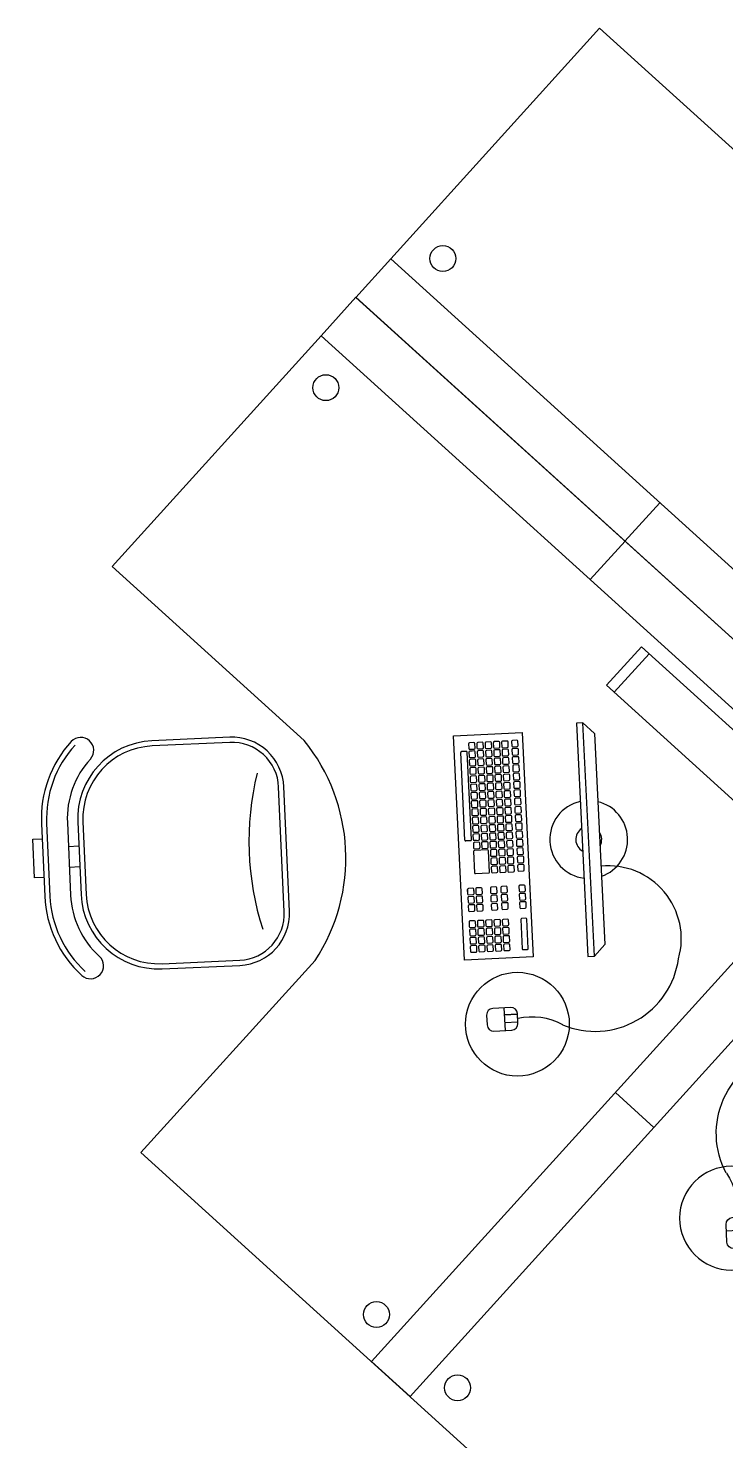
# Model space of a CAD drawing. Header units: millimetres. Extents: x 0 to 86.4, y -30.6 to 19.1.
# Drawn here: x 67.522 to 68.866, y -18.931 to -16.208 of the extents above; entities that cross this region are included whole.
import ezdxf

# ---------------------------------------------------------------- set-up
doc = ezdxf.new("R2010")
doc.units = ezdxf.units.MM
for name, color, linetype in [('AR-EQP', 1, 'Continuous'), ('AR-MOB', 2, 'Continuous'), ('ar-mobiliário 2012', 2, 'Continuous')]:
    doc.layers.add(name, color=color, linetype=linetype)

# ---------------------------------------------------------------- blocks, each defined once
blk = doc.blocks.new('frde3421')
at = {"color": 2}
for p, q in [((92.9396, 141.9622), (92.9396, 141.9433)), ((92.9396, 141.9599), (92.965, 141.9599)), ((92.9866, 141.9747), (92.9521, 141.9747)), ((92.965, 141.9308), (92.965, 141.9747)), ((92.9991, 141.9433), (92.9991, 141.9622)), ((92.9396, 141.9445), (92.965, 141.9445)), ((92.965, 141.9445), (92.9396, 141.9445)), ((92.9521, 141.9308), (92.9866, 141.9308)), ((92.7859, 141.8398), (92.7647, 141.8186)), ((92.7647, 141.411), (92.7647, 141.8186)), ((92.9039, 141.4023), (92.9039, 141.8352)), ((92.9039, 141.8352), (93.0365, 141.8352)), ((93.0365, 141.8352), (93.0365, 141.4023)), ((92.7859, 141.3898), (92.7647, 141.411)), ((93.0365, 141.4023), (92.9039, 141.4023))]:
    blk.add_line(p, q, dxfattribs=at)
at = {"color": 1}
for p, q in [((92.7984, 141.8398), (92.7859, 141.8398)), ((92.7859, 141.8398), (92.7859, 141.3898)), ((92.7984, 141.3898), (92.7984, 141.8398)), ((92.7859, 141.3898), (92.7984, 141.3898))]:
    blk.add_line(p, q, dxfattribs=at)
at = {"color": 252}
for p, q in [((92.9127, 141.8189), (92.9127, 141.7622)), ((92.9226, 141.8205), (92.9143, 141.8205)), ((92.9242, 141.7622), (92.9242, 141.8189)), ((92.9477, 141.8189), (92.9477, 141.8103)), ((92.9582, 141.8208), (92.9496, 141.8208)), ((92.9601, 141.8103), (92.9601, 141.8189)), ((92.9637, 141.8189), (92.9637, 141.8103)), ((92.9742, 141.8208), (92.9656, 141.8208)), ((92.9761, 141.8103), (92.9761, 141.8189)), ((92.9797, 141.8189), (92.9797, 141.8103)), ((92.9902, 141.8208), (92.9816, 141.8208)), ((92.9921, 141.8103), (92.9921, 141.8189)), ((92.9957, 141.8189), (92.9957, 141.8103)), ((93.0062, 141.8208), (92.9976, 141.8208)), ((93.0081, 141.8103), (93.0081, 141.8189)), ((93.0117, 141.8189), (93.0117, 141.8103)), ((93.0222, 141.8208), (93.0136, 141.8208)), ((93.0241, 141.8103), (93.0241, 141.8189)), ((92.9477, 141.8029), (92.9477, 141.7943)), ((92.9477, 141.7869), (92.9477, 141.7783)), ((92.9496, 141.8084), (92.9582, 141.8084)), ((92.9582, 141.8048), (92.9496, 141.8048)), ((92.9496, 141.7924), (92.9582, 141.7924)), ((92.9582, 141.7888), (92.9496, 141.7888)), ((92.9601, 141.7943), (92.9601, 141.8029)), ((92.9601, 141.7783), (92.9601, 141.7869)), ((92.9637, 141.8029), (92.9637, 141.7943)), ((92.9637, 141.7869), (92.9637, 141.7783)), ((92.9656, 141.8084), (92.9742, 141.8084)), ((92.9742, 141.8048), (92.9656, 141.8048)), ((92.9656, 141.7924), (92.9742, 141.7924)), ((92.9742, 141.7888), (92.9656, 141.7888)), ((92.9761, 141.7943), (92.9761, 141.8029)), ((92.9761, 141.7783), (92.9761, 141.7869)), ((92.9797, 141.8029), (92.9797, 141.7943)), ((92.9797, 141.7869), (92.9797, 141.7783)), ((92.9816, 141.8084), (92.9902, 141.8084)), ((92.9902, 141.8048), (92.9816, 141.8048)), ((92.9816, 141.7924), (92.9902, 141.7924)), ((92.9902, 141.7888), (92.9816, 141.7888)), ((92.9921, 141.7943), (92.9921, 141.8029)), ((92.9921, 141.7783), (92.9921, 141.7869)), ((92.9957, 141.8029), (92.9957, 141.7943)), ((92.9957, 141.7869), (92.9957, 141.7783)), ((92.9976, 141.8084), (93.0062, 141.8084)), ((93.0062, 141.8048), (92.9976, 141.8048)), ((92.9976, 141.7924), (93.0062, 141.7924)), ((93.0062, 141.7888), (92.9976, 141.7888)), ((93.0081, 141.7943), (93.0081, 141.8029)), ((93.0081, 141.7783), (93.0081, 141.7869)), ((93.0117, 141.8029), (93.0117, 141.7943)), ((93.0117, 141.7869), (93.0117, 141.7783)), ((93.0136, 141.8084), (93.0222, 141.8084)), ((93.0222, 141.8048), (93.0136, 141.8048)), ((93.0136, 141.7924), (93.0222, 141.7924)), ((93.0222, 141.7888), (93.0136, 141.7888)), ((93.0241, 141.7943), (93.0241, 141.8029)), ((93.0241, 141.7783), (93.0241, 141.7869)), ((92.9143, 141.7606), (92.9226, 141.7606)), ((92.9477, 141.7709), (92.9477, 141.7623)), ((92.9496, 141.7764), (92.9582, 141.7764)), ((92.9582, 141.7728), (92.9496, 141.7728)), ((92.9496, 141.7604), (92.9582, 141.7604)), ((92.9601, 141.7623), (92.9601, 141.7709)), ((92.9637, 141.7709), (92.9637, 141.7623)), ((92.9656, 141.7764), (92.9742, 141.7764)), ((92.9742, 141.7728), (92.9656, 141.7728)), ((92.9656, 141.7604), (92.9742, 141.7604)), ((92.9761, 141.7623), (92.9761, 141.7709)), ((92.9797, 141.7709), (92.9797, 141.7623)), ((92.9816, 141.7764), (92.9902, 141.7764)), ((92.9902, 141.7728), (92.9816, 141.7728)), ((92.9816, 141.7604), (92.9902, 141.7604)), ((92.9921, 141.7623), (92.9921, 141.7709)), ((92.9957, 141.7709), (92.9957, 141.7623)), ((92.9976, 141.7764), (93.0062, 141.7764)), ((93.0062, 141.7728), (92.9976, 141.7728)), ((92.9976, 141.7604), (93.0062, 141.7604)), ((93.0081, 141.7623), (93.0081, 141.7709)), ((93.0117, 141.7709), (93.0117, 141.7623)), ((93.0136, 141.7764), (93.0222, 141.7764)), ((93.0222, 141.7728), (93.0136, 141.7728)), ((93.0136, 141.7604), (93.0222, 141.7604)), ((93.0241, 141.7623), (93.0241, 141.7709)), ((92.9126, 141.739), (92.9126, 141.7304)), ((92.9231, 141.7409), (92.9145, 141.7409)), ((92.925, 141.7304), (92.925, 141.739)), ((92.9474, 141.7394), (92.9474, 141.7307)), ((92.9579, 141.7412), (92.9493, 141.7412)), ((92.9598, 141.7307), (92.9598, 141.7394)), ((92.9675, 141.7398), (92.9675, 141.7311)), ((92.978, 141.7417), (92.9694, 141.7417)), ((92.9799, 141.7311), (92.9799, 141.7398)), ((92.9957, 141.7401), (92.9957, 141.7314)), ((93.0063, 141.742), (92.9976, 141.742)), ((93.0082, 141.7314), (93.0082, 141.7401)), ((93.0117, 141.7401), (93.0117, 141.7314)), ((93.0223, 141.742), (93.0136, 141.742)), ((93.0242, 141.7314), (93.0242, 141.7401)), ((92.9126, 141.723), (92.9126, 141.7144)), ((92.9126, 141.707), (92.9126, 141.6984)), ((92.9145, 141.7285), (92.9231, 141.7285)), ((92.9231, 141.7249), (92.9145, 141.7249)), ((92.9145, 141.7125), (92.9231, 141.7125)), ((92.9231, 141.7089), (92.9145, 141.7089)), ((92.925, 141.7144), (92.925, 141.723)), ((92.925, 141.6984), (92.925, 141.707)), ((92.9474, 141.7234), (92.9474, 141.7147)), ((92.9474, 141.7074), (92.9474, 141.6987)), ((92.9493, 141.7288), (92.9579, 141.7288)), ((92.9579, 141.7252), (92.9493, 141.7252)), ((92.9493, 141.7128), (92.9579, 141.7128)), ((92.9579, 141.7092), (92.9493, 141.7092)), ((92.9598, 141.7147), (92.9598, 141.7234)), ((92.9598, 141.6987), (92.9598, 141.7074)), ((92.9675, 141.7238), (92.9675, 141.7151)), ((92.9675, 141.7078), (92.9675, 141.6991)), ((92.9694, 141.7292), (92.978, 141.7292)), ((92.978, 141.7257), (92.9694, 141.7257)), ((92.9694, 141.7132), (92.978, 141.7132)), ((92.978, 141.7097), (92.9694, 141.7097)), ((92.9799, 141.7151), (92.9799, 141.7238)), ((92.9799, 141.6991), (92.9799, 141.7078)), ((92.9957, 141.7241), (92.9957, 141.7154)), ((92.9957, 141.7081), (92.9957, 141.6994)), ((92.9976, 141.7295), (93.0063, 141.7295)), ((93.0063, 141.726), (92.9976, 141.726)), ((92.9976, 141.7135), (93.0063, 141.7135)), ((93.0063, 141.71), (92.9976, 141.71)), ((93.0082, 141.7154), (93.0082, 141.7241)), ((93.0082, 141.6994), (93.0082, 141.7081)), ((93.0117, 141.7241), (93.0117, 141.7154)), ((93.0117, 141.7081), (93.0117, 141.6994)), ((93.0136, 141.7295), (93.0223, 141.7295)), ((93.0223, 141.726), (93.0136, 141.726)), ((93.0136, 141.7135), (93.0223, 141.7135)), ((93.0223, 141.71), (93.0136, 141.71)), ((93.0242, 141.7154), (93.0242, 141.7241)), ((93.0242, 141.6994), (93.0242, 141.7081)), ((92.9145, 141.6965), (92.9231, 141.6965)), ((92.9493, 141.6968), (92.9579, 141.6968)), ((92.9694, 141.6972), (92.978, 141.6972)), ((92.9976, 141.6975), (93.0063, 141.6975)), ((93.0117, 141.7037), (93.0117, 141.6994)), ((93.0136, 141.6975), (93.0223, 141.6975)), ((93.0242, 141.7037), (93.0242, 141.6994)), ((92.9128, 141.6673), (92.9128, 141.6586)), ((92.9128, 141.6513), (92.9128, 141.6426)), ((92.9234, 141.6692), (92.9147, 141.6692)), ((92.9147, 141.6567), (92.9234, 141.6567)), ((92.9234, 141.6532), (92.9147, 141.6532)), ((92.9253, 141.6586), (92.9253, 141.6673)), ((92.9253, 141.6426), (92.9253, 141.6513)), ((92.932, 141.668), (92.932, 141.6594)), ((92.932, 141.652), (92.932, 141.6434)), ((92.9425, 141.6699), (92.9339, 141.6699)), ((92.9339, 141.6575), (92.9425, 141.6575)), ((92.9425, 141.6539), (92.9339, 141.6539)), ((92.9444, 141.6594), (92.9444, 141.668)), ((92.9444, 141.6434), (92.9444, 141.652)), ((92.948, 141.668), (92.948, 141.6594)), ((92.948, 141.652), (92.948, 141.6434)), ((92.9585, 141.6699), (92.9499, 141.6699)), ((92.9499, 141.6575), (92.9585, 141.6575)), ((92.9585, 141.6539), (92.9499, 141.6539)), ((92.9604, 141.6594), (92.9604, 141.668)), ((92.9604, 141.6434), (92.9604, 141.652)), ((92.964, 141.668), (92.964, 141.6594)), ((92.964, 141.652), (92.964, 141.6434)), ((92.9745, 141.6699), (92.9659, 141.6699)), ((92.9659, 141.6575), (92.9745, 141.6575)), ((92.9745, 141.6539), (92.9659, 141.6539)), ((92.9764, 141.6594), (92.9764, 141.668)), ((92.9764, 141.6434), (92.9764, 141.652)), ((92.9801, 141.6681), (92.9801, 141.6269)), ((93.0072, 141.6697), (92.9817, 141.6697)), ((93.0088, 141.6269), (93.0088, 141.6681)), ((92.9128, 141.6353), (92.9128, 141.6266)), ((92.9147, 141.6407), (92.9234, 141.6407)), ((92.9234, 141.6372), (92.9147, 141.6372)), ((92.9147, 141.6247), (92.9234, 141.6247)), ((92.9253, 141.6266), (92.9253, 141.6353)), ((92.932, 141.636), (92.932, 141.6274)), ((92.9339, 141.6415), (92.9425, 141.6415)), ((92.9425, 141.6379), (92.9339, 141.6379)), ((92.9339, 141.6255), (92.9425, 141.6255)), ((92.9444, 141.6274), (92.9444, 141.636)), ((92.948, 141.636), (92.948, 141.6274)), ((92.9499, 141.6415), (92.9585, 141.6415)), ((92.9585, 141.6379), (92.9499, 141.6379)), ((92.9499, 141.6255), (92.9585, 141.6255)), ((92.9604, 141.6274), (92.9604, 141.636)), ((92.964, 141.636), (92.964, 141.6274)), ((92.9659, 141.6415), (92.9745, 141.6415)), ((92.9745, 141.6379), (92.9659, 141.6379)), ((92.9659, 141.6255), (92.9745, 141.6255)), ((92.9764, 141.6274), (92.9764, 141.636)), ((92.9817, 141.6253), (93.0072, 141.6253)), ((92.9128, 141.6193), (92.9128, 141.6106)), ((92.9128, 141.6033), (92.9128, 141.5946)), ((92.9234, 141.6212), (92.9147, 141.6212)), ((92.9147, 141.6087), (92.9234, 141.6087)), ((92.9234, 141.6052), (92.9147, 141.6052)), ((92.9253, 141.6106), (92.9253, 141.6193)), ((92.9253, 141.5946), (92.9253, 141.6033)), ((92.932, 141.62), (92.932, 141.6114)), ((92.932, 141.604), (92.932, 141.5954)), ((92.9425, 141.6219), (92.9339, 141.6219)), ((92.9339, 141.6095), (92.9425, 141.6095)), ((92.9425, 141.6059), (92.9339, 141.6059)), ((92.9444, 141.6114), (92.9444, 141.62)), ((92.9444, 141.5954), (92.9444, 141.604)), ((92.948, 141.62), (92.948, 141.6114)), ((92.948, 141.604), (92.948, 141.5954)), ((92.9585, 141.6219), (92.9499, 141.6219)), ((92.9499, 141.6095), (92.9585, 141.6095)), ((92.9585, 141.6059), (92.9499, 141.6059)), ((92.9604, 141.6114), (92.9604, 141.62)), ((92.9604, 141.5954), (92.9604, 141.604)), ((92.964, 141.62), (92.964, 141.6114)), ((92.964, 141.604), (92.964, 141.5954)), ((92.9745, 141.6219), (92.9659, 141.6219)), ((92.9659, 141.6095), (92.9745, 141.6095)), ((92.9745, 141.6059), (92.9659, 141.6059)), ((92.9764, 141.6114), (92.9764, 141.62)), ((92.9764, 141.5954), (92.9764, 141.604)), ((92.98, 141.62), (92.98, 141.6114)), ((92.98, 141.604), (92.98, 141.5954)), ((92.9905, 141.6219), (92.9819, 141.6219)), ((92.9819, 141.6095), (92.9905, 141.6095)), ((92.9905, 141.6059), (92.9819, 141.6059)), ((92.9924, 141.6114), (92.9924, 141.62)), ((92.9924, 141.5954), (92.9924, 141.604)), ((92.996, 141.62), (92.996, 141.6114)), ((92.996, 141.604), (92.996, 141.5954)), ((93.0065, 141.6219), (92.9979, 141.6219)), ((92.9979, 141.6095), (93.0065, 141.6095)), ((93.0065, 141.6059), (92.9979, 141.6059)), ((93.0022, 141.6059), (93.0065, 141.6059)), ((93.0084, 141.6114), (93.0084, 141.62)), ((93.0084, 141.5954), (93.0084, 141.604)), ((93.0117, 141.6043), (93.0117, 141.4351)), ((93.0133, 141.6059), (93.0226, 141.6059)), ((93.0242, 141.6043), (93.0242, 141.4351)), ((92.9128, 141.5873), (92.9128, 141.5786)), ((92.9128, 141.5713), (92.9128, 141.5626)), ((92.9147, 141.5927), (92.9234, 141.5927)), ((92.9234, 141.5892), (92.9147, 141.5892)), ((92.9147, 141.5767), (92.9234, 141.5767)), ((92.9234, 141.5732), (92.9147, 141.5732)), ((92.9253, 141.5786), (92.9253, 141.5873)), ((92.9253, 141.5626), (92.9253, 141.5713)), ((92.932, 141.588), (92.932, 141.5794)), ((92.932, 141.572), (92.932, 141.5634)), ((92.9339, 141.5935), (92.9425, 141.5935)), ((92.9425, 141.5899), (92.9339, 141.5899)), ((92.9339, 141.5775), (92.9425, 141.5775)), ((92.9425, 141.5739), (92.9339, 141.5739)), ((92.9444, 141.5794), (92.9444, 141.588)), ((92.9444, 141.5634), (92.9444, 141.572)), ((92.948, 141.588), (92.948, 141.5794)), ((92.948, 141.572), (92.948, 141.5634)), ((92.9499, 141.5935), (92.9585, 141.5935)), ((92.9585, 141.5899), (92.9499, 141.5899)), ((92.9499, 141.5775), (92.9585, 141.5775)), ((92.9585, 141.5739), (92.9499, 141.5739)), ((92.9604, 141.5794), (92.9604, 141.588)), ((92.9604, 141.5634), (92.9604, 141.572)), ((92.964, 141.588), (92.964, 141.5794)), ((92.964, 141.572), (92.964, 141.5634)), ((92.9659, 141.5935), (92.9745, 141.5935)), ((92.9745, 141.5899), (92.9659, 141.5899)), ((92.9659, 141.5775), (92.9745, 141.5775)), ((92.9745, 141.5739), (92.9659, 141.5739)), ((92.9764, 141.5794), (92.9764, 141.588)), ((92.9764, 141.5634), (92.9764, 141.572)), ((92.98, 141.588), (92.98, 141.5794)), ((92.98, 141.572), (92.98, 141.5634)), ((92.9819, 141.5935), (92.9905, 141.5935)), ((92.9905, 141.5899), (92.9819, 141.5899)), ((92.9819, 141.5775), (92.9905, 141.5775)), ((92.9905, 141.5739), (92.9819, 141.5739)), ((92.9924, 141.5794), (92.9924, 141.588)), ((92.9924, 141.5634), (92.9924, 141.572)), ((92.996, 141.588), (92.996, 141.5794)), ((92.996, 141.572), (92.996, 141.5634)), ((92.9979, 141.5935), (93.0065, 141.5935)), ((93.0065, 141.5899), (92.9979, 141.5899)), ((92.9979, 141.5775), (93.0065, 141.5775)), ((93.0065, 141.5739), (92.9979, 141.5739)), ((93.0084, 141.5794), (93.0084, 141.588)), ((93.0084, 141.5634), (93.0084, 141.572)), ((92.9128, 141.5553), (92.9128, 141.5466)), ((92.9147, 141.5607), (92.9234, 141.5607)), ((92.9234, 141.5572), (92.9147, 141.5572)), ((92.9147, 141.5447), (92.9234, 141.5447)), ((92.9253, 141.5466), (92.9253, 141.5553)), ((92.932, 141.556), (92.932, 141.5474)), ((92.9339, 141.5615), (92.9425, 141.5615)), ((92.9425, 141.5579), (92.9339, 141.5579)), ((92.9339, 141.5455), (92.9425, 141.5455)), ((92.9425, 141.5419), (92.9339, 141.5419)), ((92.9444, 141.5474), (92.9444, 141.556)), ((92.948, 141.556), (92.948, 141.5474)), ((92.9499, 141.5615), (92.9585, 141.5615)), ((92.9585, 141.5579), (92.9499, 141.5579)), ((92.9499, 141.5455), (92.9585, 141.5455)), ((92.9585, 141.5419), (92.9499, 141.5419)), ((92.9604, 141.5474), (92.9604, 141.556)), ((92.964, 141.556), (92.964, 141.5474)), ((92.9659, 141.5615), (92.9745, 141.5615)), ((92.9745, 141.5579), (92.9659, 141.5579)), ((92.9659, 141.5455), (92.9745, 141.5455)), ((92.9745, 141.5419), (92.9659, 141.5419)), ((92.9764, 141.5474), (92.9764, 141.556)), ((92.98, 141.556), (92.98, 141.5474)), ((92.9819, 141.5615), (92.9905, 141.5615)), ((92.9905, 141.5579), (92.9819, 141.5579)), ((92.9819, 141.5455), (92.9905, 141.5455)), ((92.9905, 141.5419), (92.9819, 141.5419)), ((92.9924, 141.5474), (92.9924, 141.556)), ((92.996, 141.556), (92.996, 141.5474)), ((92.9979, 141.5615), (93.0065, 141.5615)), ((93.0065, 141.5579), (92.9979, 141.5579)), ((92.9979, 141.5455), (93.0065, 141.5455)), ((93.0065, 141.5419), (92.9979, 141.5419)), ((93.0084, 141.5474), (93.0084, 141.556)), ((92.9128, 141.5393), (92.9128, 141.5306)), ((92.9128, 141.5233), (92.9128, 141.5146)), ((92.9234, 141.5412), (92.9147, 141.5412)), ((92.9147, 141.5287), (92.9234, 141.5287)), ((92.9234, 141.5252), (92.9147, 141.5252)), ((92.9253, 141.5306), (92.9253, 141.5393)), ((92.9253, 141.5146), (92.9253, 141.5233)), ((92.932, 141.54), (92.932, 141.5314)), ((92.932, 141.524), (92.932, 141.5154)), ((92.9339, 141.5295), (92.9425, 141.5295)), ((92.9425, 141.5259), (92.9339, 141.5259)), ((92.9444, 141.5314), (92.9444, 141.54)), ((92.9444, 141.5154), (92.9444, 141.524)), ((92.948, 141.54), (92.948, 141.5314)), ((92.948, 141.524), (92.948, 141.5154)), ((92.9499, 141.5295), (92.9585, 141.5295)), ((92.9585, 141.5259), (92.9499, 141.5259)), ((92.9604, 141.5314), (92.9604, 141.54)), ((92.9604, 141.5154), (92.9604, 141.524)), ((92.964, 141.54), (92.964, 141.5314)), ((92.964, 141.524), (92.964, 141.5154)), ((92.9659, 141.5295), (92.9745, 141.5295)), ((92.9745, 141.5259), (92.9659, 141.5259)), ((92.9764, 141.5314), (92.9764, 141.54)), ((92.9764, 141.5154), (92.9764, 141.524)), ((92.98, 141.54), (92.98, 141.5314)), ((92.98, 141.524), (92.98, 141.5154)), ((92.9819, 141.5295), (92.9905, 141.5295)), ((92.9905, 141.5259), (92.9819, 141.5259)), ((92.9924, 141.5314), (92.9924, 141.54)), ((92.9924, 141.5154), (92.9924, 141.524)), ((92.996, 141.54), (92.996, 141.5314)), ((92.996, 141.524), (92.996, 141.5154)), ((92.9979, 141.5295), (93.0065, 141.5295)), ((93.0065, 141.5259), (92.9979, 141.5259)), ((93.0084, 141.5314), (93.0084, 141.54)), ((93.0084, 141.5154), (93.0084, 141.524)), ((92.9128, 141.5073), (92.9128, 141.4986)), ((92.9128, 141.4913), (92.9128, 141.4826)), ((92.9147, 141.5127), (92.9234, 141.5127)), ((92.9234, 141.5092), (92.9147, 141.5092)), ((92.9147, 141.4967), (92.9234, 141.4967)), ((92.9234, 141.4932), (92.9147, 141.4932)), ((92.9253, 141.4986), (92.9253, 141.5073)), ((92.9253, 141.4826), (92.9253, 141.4913)), ((92.932, 141.508), (92.932, 141.4994)), ((92.932, 141.492), (92.932, 141.4834)), ((92.9339, 141.5135), (92.9425, 141.5135)), ((92.9425, 141.5099), (92.9339, 141.5099)), ((92.9339, 141.4975), (92.9425, 141.4975)), ((92.9425, 141.4939), (92.9339, 141.4939)), ((92.9444, 141.4994), (92.9444, 141.508)), ((92.9444, 141.4834), (92.9444, 141.492)), ((92.948, 141.508), (92.948, 141.4994)), ((92.948, 141.492), (92.948, 141.4834)), ((92.9499, 141.5135), (92.9585, 141.5135)), ((92.9585, 141.5099), (92.9499, 141.5099)), ((92.9499, 141.4975), (92.9585, 141.4975)), ((92.9585, 141.4939), (92.9499, 141.4939)), ((92.9604, 141.4994), (92.9604, 141.508)), ((92.9604, 141.4834), (92.9604, 141.492)), ((92.964, 141.508), (92.964, 141.4994)), ((92.964, 141.492), (92.964, 141.4834)), ((92.9659, 141.5135), (92.9745, 141.5135)), ((92.9745, 141.5099), (92.9659, 141.5099)), ((92.9659, 141.4975), (92.9745, 141.4975)), ((92.9745, 141.4939), (92.9659, 141.4939)), ((92.9764, 141.4994), (92.9764, 141.508)), ((92.9764, 141.4834), (92.9764, 141.492)), ((92.98, 141.508), (92.98, 141.4994)), ((92.98, 141.492), (92.98, 141.4834)), ((92.9819, 141.5135), (92.9905, 141.5135)), ((92.9905, 141.5099), (92.9819, 141.5099)), ((92.9819, 141.4975), (92.9905, 141.4975)), ((92.9905, 141.4939), (92.9819, 141.4939)), ((92.9924, 141.4994), (92.9924, 141.508)), ((92.9924, 141.4834), (92.9924, 141.492)), ((92.996, 141.508), (92.996, 141.4994)), ((92.996, 141.492), (92.996, 141.4834)), ((92.9979, 141.5135), (93.0065, 141.5135)), ((93.0065, 141.5099), (92.9979, 141.5099)), ((92.9979, 141.4975), (93.0065, 141.4975)), ((93.0065, 141.4939), (92.9979, 141.4939)), ((93.0084, 141.4994), (93.0084, 141.508)), ((93.0084, 141.4834), (93.0084, 141.492)), ((92.9128, 141.4753), (92.9128, 141.4666)), ((92.9147, 141.4807), (92.9234, 141.4807)), ((92.9234, 141.4772), (92.9147, 141.4772)), ((92.9147, 141.4647), (92.9234, 141.4647)), ((92.9234, 141.4612), (92.9147, 141.4612)), ((92.9253, 141.4666), (92.9253, 141.4753)), ((92.932, 141.476), (92.932, 141.4674)), ((92.932, 141.46), (92.932, 141.4514)), ((92.9339, 141.4815), (92.9425, 141.4815)), ((92.9425, 141.4779), (92.9339, 141.4779)), ((92.9339, 141.4655), (92.9425, 141.4655)), ((92.9425, 141.4619), (92.9339, 141.4619)), ((92.9444, 141.4674), (92.9444, 141.476)), ((92.9444, 141.4514), (92.9444, 141.46)), ((92.948, 141.476), (92.948, 141.4674)), ((92.948, 141.46), (92.948, 141.4514)), ((92.9499, 141.4815), (92.9585, 141.4815)), ((92.9585, 141.4779), (92.9499, 141.4779)), ((92.9499, 141.4655), (92.9585, 141.4655)), ((92.9585, 141.4619), (92.9499, 141.4619)), ((92.9604, 141.4674), (92.9604, 141.476)), ((92.9604, 141.4514), (92.9604, 141.46)), ((92.964, 141.476), (92.964, 141.4674)), ((92.964, 141.46), (92.964, 141.4514)), ((92.9659, 141.4815), (92.9745, 141.4815)), ((92.9745, 141.4779), (92.9659, 141.4779)), ((92.9659, 141.4655), (92.9745, 141.4655)), ((92.9745, 141.4619), (92.9659, 141.4619)), ((92.9764, 141.4674), (92.9764, 141.476)), ((92.9764, 141.4514), (92.9764, 141.46)), ((92.98, 141.476), (92.98, 141.4674)), ((92.98, 141.46), (92.98, 141.4514)), ((92.9819, 141.4815), (92.9905, 141.4815)), ((92.9905, 141.4779), (92.9819, 141.4779)), ((92.9819, 141.4655), (92.9905, 141.4655)), ((92.9905, 141.4619), (92.9819, 141.4619)), ((92.9924, 141.4674), (92.9924, 141.476)), ((92.9924, 141.4514), (92.9924, 141.46)), ((92.996, 141.476), (92.996, 141.4674)), ((92.996, 141.46), (92.996, 141.4514)), ((92.9979, 141.4815), (93.0065, 141.4815)), ((93.0065, 141.4779), (92.9979, 141.4779)), ((92.9979, 141.4655), (93.0065, 141.4655)), ((93.0065, 141.4619), (92.9979, 141.4619)), ((93.0084, 141.4674), (93.0084, 141.476)), ((93.0084, 141.4514), (93.0084, 141.46)), ((92.9128, 141.4593), (92.9128, 141.4506)), ((92.9128, 141.4433), (92.9128, 141.4346)), ((92.9147, 141.4487), (92.9234, 141.4487)), ((92.9234, 141.4452), (92.9147, 141.4452)), ((92.9147, 141.4327), (92.9234, 141.4327)), ((92.9253, 141.4506), (92.9253, 141.4593)), ((92.9253, 141.4346), (92.9253, 141.4433)), ((92.932, 141.444), (92.932, 141.4354)), ((92.9339, 141.4495), (92.9425, 141.4495)), ((92.9425, 141.4459), (92.9339, 141.4459)), ((92.9339, 141.4335), (92.9425, 141.4335)), ((92.9444, 141.4354), (92.9444, 141.444)), ((92.948, 141.444), (92.948, 141.4354)), ((92.9499, 141.4495), (92.9585, 141.4495)), ((92.9585, 141.4459), (92.9499, 141.4459)), ((92.9499, 141.4335), (92.9585, 141.4335)), ((92.9604, 141.4354), (92.9604, 141.444)), ((92.964, 141.444), (92.964, 141.4354)), ((92.9659, 141.4495), (92.9745, 141.4495)), ((92.9745, 141.4459), (92.9659, 141.4459)), ((92.9659, 141.4335), (92.9745, 141.4335)), ((92.9764, 141.4354), (92.9764, 141.444)), ((92.98, 141.444), (92.98, 141.4354)), ((92.9819, 141.4495), (92.9905, 141.4495)), ((92.9905, 141.4459), (92.9819, 141.4459)), ((92.9819, 141.4335), (92.9905, 141.4335)), ((92.9924, 141.4354), (92.9924, 141.444)), ((92.996, 141.444), (92.996, 141.4354)), ((92.9979, 141.4495), (93.0065, 141.4495)), ((93.0065, 141.4459), (92.9979, 141.4459)), ((92.9979, 141.4335), (93.0065, 141.4335)), ((93.0022, 141.4335), (93.0065, 141.4335)), ((93.0084, 141.4354), (93.0084, 141.444)), ((93.0133, 141.4335), (93.0226, 141.4335)), ((92.9128, 141.4273), (92.9128, 141.4186)), ((92.9234, 141.4292), (92.9147, 141.4292)), ((92.9147, 141.4167), (92.9234, 141.4167)), ((92.9253, 141.4186), (92.9253, 141.4273)), ((92.932, 141.428), (92.932, 141.4194)), ((92.9425, 141.4299), (92.9339, 141.4299)), ((92.9339, 141.4175), (92.9425, 141.4175)), ((92.9444, 141.4194), (92.9444, 141.428)), ((92.948, 141.428), (92.948, 141.4194)), ((92.9585, 141.4299), (92.9499, 141.4299)), ((92.9499, 141.4175), (92.9585, 141.4175)), ((92.9604, 141.4194), (92.9604, 141.428)), ((92.964, 141.428), (92.964, 141.4194)), ((92.9745, 141.4299), (92.9659, 141.4299)), ((92.9659, 141.4175), (92.9745, 141.4175)), ((92.9764, 141.4194), (92.9764, 141.428)), ((92.98, 141.428), (92.98, 141.4194)), ((92.9905, 141.4299), (92.9819, 141.4299)), ((92.9819, 141.4175), (92.9905, 141.4175)), ((92.9924, 141.4194), (92.9924, 141.428)), ((92.996, 141.428), (92.996, 141.4194)), ((93.0065, 141.4299), (92.9979, 141.4299)), ((92.9979, 141.4175), (93.0065, 141.4175)), ((93.0084, 141.4194), (93.0084, 141.428))]:
    blk.add_line(p, q, dxfattribs=at)
at = {"color": 1}
blk.add_circle((92.9407, 141.9636), 0.1, dxfattribs=at)
at = {"color": 2}
for centre, radius, start, end in [((92.7839, 141.8225), 0.1625, 64.57, 169.2723), ((92.9183, 142.0742), 0.1233, 238.3701, 279.9545), ((92.9521, 141.9622), 0.0125, 90, 180), ((92.9866, 141.9622), 0.0125, 0, 90), ((92.9521, 141.9433), 0.0125, 180, 270), ((92.9866, 141.9433), 0.0125, 270, 0), ((92.7577, 141.8079), 0.1408, 161.4247, 272.8411)]:
    blk.add_arc(centre, radius, start, end, dxfattribs=at)
at = {"color": 252}
for centre, radius, start, end in [((92.9143, 141.8189), 0.0016, 90, 180), ((92.9226, 141.8189), 0.0016, 0, 90), ((92.9496, 141.8189), 0.00189, 90, 180), ((92.9582, 141.8189), 0.00189, 0, 90), ((92.9656, 141.8189), 0.00189, 90, 180), ((92.9742, 141.8189), 0.00189, 0, 90), ((92.9816, 141.8189), 0.00189, 90, 180), ((92.9902, 141.8189), 0.00189, 0, 90), ((92.9976, 141.8189), 0.00189, 90, 180), ((93.0062, 141.8189), 0.00189, 0, 90), ((93.0136, 141.8189), 0.00189, 90, 180), ((93.0222, 141.8189), 0.00189, 360, 90), ((92.9496, 141.8103), 0.00189, 180, 270), ((92.9496, 141.8029), 0.00189, 90, 180), ((92.9496, 141.7943), 0.00189, 180, 270), ((92.9496, 141.7869), 0.00189, 90, 180), ((92.9582, 141.8103), 0.00189, 270, 0), ((92.9582, 141.8029), 0.00189, 0, 90), ((92.9582, 141.7943), 0.00189, 270, 0), ((92.9582, 141.7869), 0.00189, 0, 90), ((92.9656, 141.8103), 0.00189, 180, 270), ((92.9656, 141.8029), 0.00189, 90, 180), ((92.9656, 141.7943), 0.00189, 180, 270), ((92.9656, 141.7869), 0.00189, 90, 180), ((92.9742, 141.8103), 0.00189, 270, 360), ((92.9742, 141.8029), 0.00189, 0, 90), ((92.9742, 141.7943), 0.00189, 270, 0), ((92.9742, 141.7869), 0.00189, 0, 90), ((92.9816, 141.8103), 0.00189, 180, 270), ((92.9816, 141.8029), 0.00189, 90, 180), ((92.9816, 141.7943), 0.00189, 180, 270), ((92.9816, 141.7869), 0.00189, 90, 180), ((92.9902, 141.8103), 0.00189, 270, 360), ((92.9902, 141.8029), 0.00189, 0, 90), ((92.9902, 141.7943), 0.00189, 270, 0), ((92.9902, 141.7869), 0.00189, 0, 90), ((92.9976, 141.8103), 0.00189, 180, 270), ((92.9976, 141.8029), 0.00189, 90, 180), ((92.9976, 141.7943), 0.00189, 180, 270), ((92.9976, 141.7869), 0.00189, 90, 180), ((93.0062, 141.8103), 0.00189, 270, 0), ((93.0062, 141.8029), 0.00189, 0, 90), ((93.0062, 141.7943), 0.00189, 270, 0), ((93.0062, 141.7869), 0.00189, 0, 90), ((93.0136, 141.8103), 0.00189, 180, 270), ((93.0136, 141.8029), 0.00189, 90, 180), ((93.0136, 141.7943), 0.00189, 180, 270), ((93.0136, 141.7869), 0.00189, 90, 180), ((93.0222, 141.8103), 0.00189, 270, 0), ((93.0222, 141.8029), 0.00189, 360, 90), ((93.0222, 141.7943), 0.00189, 270, 0), ((93.0222, 141.7869), 0.00189, 360, 90), ((92.9143, 141.7622), 0.0016, 180, 270), ((92.9226, 141.7622), 0.0016, 270, 0), ((92.9496, 141.7783), 0.00189, 180, 270), ((92.9496, 141.7709), 0.00189, 90, 180), ((92.9496, 141.7623), 0.00189, 180, 270), ((92.9582, 141.7783), 0.00189, 270, 360), ((92.9582, 141.7709), 0.00189, 360, 90), ((92.9582, 141.7623), 0.00189, 270, 0), ((92.9656, 141.7783), 0.00189, 180, 270), ((92.9656, 141.7709), 0.00189, 90, 180), ((92.9656, 141.7623), 0.00189, 180, 270), ((92.9742, 141.7783), 0.00189, 270, 0), ((92.9742, 141.7709), 0.00189, 0, 90), ((92.9742, 141.7623), 0.00189, 270, 0), ((92.9816, 141.7783), 0.00189, 180, 270), ((92.9816, 141.7709), 0.00189, 90, 180), ((92.9816, 141.7623), 0.00189, 180, 270), ((92.9902, 141.7783), 0.00189, 270, 360), ((92.9902, 141.7709), 0.00189, 0, 90), ((92.9902, 141.7623), 0.00189, 270, 360), ((92.9976, 141.7783), 0.00189, 180, 270), ((92.9976, 141.7709), 0.00189, 90, 180), ((92.9976, 141.7623), 0.00189, 180, 270), ((93.0062, 141.7783), 0.00189, 270, 360), ((93.0062, 141.7709), 0.00189, 360, 90), ((93.0062, 141.7623), 0.00189, 270, 360), ((93.0136, 141.7783), 0.00189, 180, 270), ((93.0136, 141.7709), 0.00189, 90, 180), ((93.0136, 141.7623), 0.00189, 180, 270), ((93.0222, 141.7783), 0.00189, 270, 0), ((93.0222, 141.7709), 0.00189, 360, 90), ((93.0222, 141.7623), 0.00189, 270, 360), ((92.9145, 141.739), 0.00189, 90, 180), ((92.9231, 141.739), 0.00189, 0, 90), ((92.9493, 141.7394), 0.00189, 90, 180), ((92.9579, 141.7394), 0.00189, 360, 90), ((92.9694, 141.7398), 0.00189, 90, 180), ((92.978, 141.7398), 0.00189, 0, 90), ((92.9976, 141.7401), 0.00189, 90, 180), ((93.0063, 141.7401), 0.00189, 0, 90), ((93.0136, 141.7401), 0.00189, 90, 180), ((93.0223, 141.7401), 0.00189, 360, 90), ((92.9145, 141.7304), 0.00189, 180, 270), ((92.9145, 141.723), 0.00189, 90, 180), ((92.9145, 141.7144), 0.00189, 180, 270), ((92.9145, 141.707), 0.00189, 90, 180), ((92.9231, 141.7304), 0.00189, 270, 360), ((92.9231, 141.723), 0.00189, 0, 90), ((92.9231, 141.7144), 0.00189, 270, 360), ((92.9231, 141.707), 0.00189, 0, 90), ((92.9493, 141.7307), 0.00189, 180, 270), ((92.9493, 141.7234), 0.00189, 90, 180), ((92.9493, 141.7147), 0.00189, 180, 270), ((92.9493, 141.7074), 0.00189, 90, 180), ((92.9579, 141.7307), 0.00189, 270, 0), ((92.9579, 141.7234), 0.00189, 0, 90), ((92.9579, 141.7147), 0.00189, 270, 0), ((92.9579, 141.7074), 0.00189, 0, 90), ((92.9694, 141.7311), 0.00189, 180, 270), ((92.9694, 141.7238), 0.00189, 90, 180), ((92.9694, 141.7151), 0.00189, 180, 270), ((92.9694, 141.7078), 0.00189, 90, 180), ((92.978, 141.7311), 0.00189, 270, 360), ((92.978, 141.7238), 0.00189, 0, 90), ((92.978, 141.7151), 0.00189, 270, 360), ((92.978, 141.7078), 0.00189, 0, 90), ((92.9976, 141.7314), 0.00189, 180, 270), ((92.9976, 141.7241), 0.00189, 90, 180), ((92.9976, 141.7154), 0.00189, 180, 270), ((92.9976, 141.7081), 0.00189, 90, 180), ((93.0063, 141.7314), 0.00189, 270, 0), ((93.0063, 141.7241), 0.00189, 0, 90), ((93.0063, 141.7154), 0.00189, 270, 0), ((93.0063, 141.7081), 0.00189, 0, 90), ((93.0136, 141.7314), 0.00189, 180, 270), ((93.0136, 141.7241), 0.00189, 90, 180), ((93.0136, 141.7154), 0.00189, 180, 270), ((93.0136, 141.7081), 0.00189, 90, 180), ((93.0223, 141.7314), 0.00189, 270, 0), ((93.0223, 141.7241), 0.00189, 0, 90), ((93.0223, 141.7154), 0.00189, 270, 0), ((93.0223, 141.7081), 0.00189, 360, 90), ((92.9145, 141.6984), 0.00189, 180, 270), ((92.9231, 141.6984), 0.00189, 270, 360), ((92.9493, 141.6987), 0.00189, 180, 270), ((92.9579, 141.6987), 0.00189, 270, 0), ((92.9694, 141.6991), 0.00189, 180, 270), ((92.978, 141.6991), 0.00189, 270, 360), ((92.9976, 141.6994), 0.00189, 180, 270), ((93.0063, 141.6994), 0.00189, 270, 0), ((93.0136, 141.6994), 0.00189, 180, 270), ((93.0223, 141.6994), 0.00189, 270, 0), ((92.9147, 141.6673), 0.00189, 90, 180), ((92.9147, 141.6586), 0.00189, 180, 270), ((92.9147, 141.6513), 0.00189, 90, 180), ((92.9234, 141.6673), 0.00189, 0, 90), ((92.9234, 141.6586), 0.00189, 270, 0), ((92.9234, 141.6513), 0.00189, 0, 90), ((92.9339, 141.668), 0.00189, 90, 180), ((92.9339, 141.6594), 0.00189, 180, 270), ((92.9339, 141.652), 0.00189, 90, 180), ((92.9425, 141.668), 0.00189, 0, 90), ((92.9425, 141.6594), 0.00189, 270, 360), ((92.9425, 141.652), 0.00189, 0, 90), ((92.9499, 141.668), 0.00189, 90, 180), ((92.9499, 141.6594), 0.00189, 180, 270), ((92.9499, 141.652), 0.00189, 90, 180), ((92.9585, 141.668), 0.00189, 360, 90), ((92.9585, 141.6594), 0.00189, 270, 0), ((92.9585, 141.652), 0.00189, 0, 90), ((92.9659, 141.668), 0.00189, 90, 180), ((92.9659, 141.6594), 0.00189, 180, 270), ((92.9659, 141.652), 0.00189, 90, 180), ((92.9745, 141.668), 0.00189, 0, 90), ((92.9745, 141.6594), 0.00189, 270, 0), ((92.9745, 141.652), 0.00189, 0, 90), ((92.9817, 141.6681), 0.0016, 90, 180), ((93.0072, 141.6681), 0.0016, 0, 90), ((92.9147, 141.6426), 0.00189, 180, 270), ((92.9147, 141.6353), 0.00189, 90, 180), ((92.9147, 141.6266), 0.00189, 180, 270), ((92.9234, 141.6426), 0.00189, 270, 360), ((92.9234, 141.6353), 0.00189, 0, 90), ((92.9234, 141.6266), 0.00189, 270, 360), ((92.9339, 141.6434), 0.00189, 180, 270), ((92.9339, 141.636), 0.00189, 90, 180), ((92.9339, 141.6274), 0.00189, 180, 270), ((92.9425, 141.6434), 0.00189, 270, 0), ((92.9425, 141.636), 0.00189, 0, 90), ((92.9425, 141.6274), 0.00189, 270, 360), ((92.9499, 141.6434), 0.00189, 180, 270), ((92.9499, 141.636), 0.00189, 90, 180), ((92.9499, 141.6274), 0.00189, 180, 270), ((92.9585, 141.6434), 0.00189, 270, 0), ((92.9585, 141.636), 0.00189, 0, 90), ((92.9585, 141.6274), 0.00189, 270, 360), ((92.9659, 141.6434), 0.00189, 180, 270), ((92.9659, 141.636), 0.00189, 90, 180), ((92.9659, 141.6274), 0.00189, 180, 270), ((92.9745, 141.6434), 0.00189, 270, 0), ((92.9745, 141.636), 0.00189, 0, 90), ((92.9745, 141.6274), 0.00189, 270, 360), ((92.9817, 141.6269), 0.0016, 180, 270), ((93.0072, 141.6269), 0.0016, 270, 0), ((92.9147, 141.6193), 0.00189, 90, 180), ((92.9147, 141.6106), 0.00189, 180, 270), ((92.9147, 141.6033), 0.00189, 90, 180), ((92.9234, 141.6193), 0.00189, 360, 90), ((92.9234, 141.6106), 0.00189, 270, 360), ((92.9234, 141.6033), 0.00189, 0, 90), ((92.9339, 141.62), 0.00189, 90, 180), ((92.9339, 141.6114), 0.00189, 180, 270), ((92.9339, 141.604), 0.00189, 90, 180), ((92.9425, 141.62), 0.00189, 360, 90), ((92.9425, 141.6114), 0.00189, 270, 0), ((92.9425, 141.604), 0.00189, 360, 90), ((92.9499, 141.62), 0.00189, 90, 180), ((92.9499, 141.6114), 0.00189, 180, 270), ((92.9499, 141.604), 0.00189, 90, 180), ((92.9585, 141.62), 0.00189, 360, 90), ((92.9585, 141.6114), 0.00189, 270, 0), ((92.9585, 141.604), 0.00189, 360, 90), ((92.9659, 141.62), 0.00189, 90, 180), ((92.9659, 141.6114), 0.00189, 180, 270), ((92.9659, 141.604), 0.00189, 90, 180), ((92.9745, 141.62), 0.00189, 0, 90), ((92.9745, 141.6114), 0.00189, 270, 0), ((92.9745, 141.604), 0.00189, 360, 90), ((92.9819, 141.62), 0.00189, 90, 180), ((92.9819, 141.6114), 0.00189, 180, 270), ((92.9819, 141.604), 0.00189, 90, 180), ((92.9905, 141.62), 0.00189, 0, 90), ((92.9905, 141.6114), 0.00189, 270, 0), ((92.9905, 141.604), 0.00189, 0, 90), ((92.9979, 141.62), 0.00189, 90, 180), ((92.9979, 141.6114), 0.00189, 180, 270), ((92.9979, 141.604), 0.00189, 90, 180), ((93.0065, 141.62), 0.00189, 0, 90), ((93.0065, 141.6114), 0.00189, 270, 0), ((93.0065, 141.604), 0.00189, 0, 90), ((93.0133, 141.6043), 0.0016, 90, 180), ((93.0226, 141.6043), 0.0016, 0, 90), ((92.9147, 141.5946), 0.00189, 180, 270), ((92.9147, 141.5873), 0.00189, 90, 180), ((92.9147, 141.5786), 0.00189, 180, 270), ((92.9147, 141.5713), 0.00189, 90, 180), ((92.9234, 141.5946), 0.00189, 270, 360), ((92.9234, 141.5873), 0.00189, 0, 90), ((92.9234, 141.5786), 0.00189, 270, 0), ((92.9234, 141.5713), 0.00189, 0, 90), ((92.9339, 141.5954), 0.00189, 180, 270), ((92.9339, 141.588), 0.00189, 90, 180), ((92.9339, 141.5794), 0.00189, 180, 270), ((92.9339, 141.572), 0.00189, 90, 180), ((92.9425, 141.5954), 0.00189, 270, 360), ((92.9425, 141.588), 0.00189, 0, 90), ((92.9425, 141.5794), 0.00189, 270, 0), ((92.9425, 141.572), 0.00189, 0, 90), ((92.9499, 141.5954), 0.00189, 180, 270), ((92.9499, 141.588), 0.00189, 90, 180), ((92.9499, 141.5794), 0.00189, 180, 270), ((92.9499, 141.572), 0.00189, 90, 180), ((92.9585, 141.5954), 0.00189, 270, 360), ((92.9585, 141.588), 0.00189, 0, 90), ((92.9585, 141.5794), 0.00189, 270, 0), ((92.9585, 141.572), 0.00189, 360, 90), ((92.9659, 141.5954), 0.00189, 180, 270), ((92.9659, 141.588), 0.00189, 90, 180), ((92.9659, 141.5794), 0.00189, 180, 270), ((92.9659, 141.572), 0.00189, 90, 180), ((92.9745, 141.5954), 0.00189, 270, 0), ((92.9745, 141.588), 0.00189, 0, 90), ((92.9745, 141.5794), 0.00189, 270, 0), ((92.9745, 141.572), 0.00189, 360, 90), ((92.9819, 141.5954), 0.00189, 180, 270), ((92.9819, 141.588), 0.00189, 90, 180), ((92.9819, 141.5794), 0.00189, 180, 270), ((92.9819, 141.572), 0.00189, 90, 180), ((92.9905, 141.5954), 0.00189, 270, 360), ((92.9905, 141.588), 0.00189, 360, 90), ((92.9905, 141.5794), 0.00189, 270, 360), ((92.9905, 141.572), 0.00189, 0, 90), ((92.9979, 141.5954), 0.00189, 180, 270), ((92.9979, 141.588), 0.00189, 90, 180), ((92.9979, 141.5794), 0.00189, 180, 270), ((92.9979, 141.572), 0.00189, 90, 180), ((93.0065, 141.5954), 0.00189, 270, 360), ((93.0065, 141.588), 0.00189, 360, 90), ((93.0065, 141.5794), 0.00189, 270, 360), ((93.0065, 141.572), 0.00189, 0, 90), ((92.9147, 141.5626), 0.00189, 180, 270), ((92.9147, 141.5553), 0.00189, 90, 180), ((92.9147, 141.5466), 0.00189, 180, 270), ((92.9234, 141.5626), 0.00189, 270, 360), ((92.9234, 141.5553), 0.00189, 0, 90), ((92.9234, 141.5466), 0.00189, 270, 360), ((92.9339, 141.5634), 0.00189, 180, 270), ((92.9339, 141.556), 0.00189, 90, 180), ((92.9339, 141.5474), 0.00189, 180, 270), ((92.9339, 141.54), 0.00189, 90, 180), ((92.9425, 141.5634), 0.00189, 270, 360), ((92.9425, 141.556), 0.00189, 360, 90), ((92.9425, 141.5474), 0.00189, 270, 360), ((92.9425, 141.54), 0.00189, 0, 90), ((92.9499, 141.5634), 0.00189, 180, 270), ((92.9499, 141.556), 0.00189, 90, 180), ((92.9499, 141.5474), 0.00189, 180, 270), ((92.9499, 141.54), 0.00189, 90, 180), ((92.9585, 141.5634), 0.00189, 270, 360), ((92.9585, 141.556), 0.00189, 360, 90), ((92.9585, 141.5474), 0.00189, 270, 0), ((92.9585, 141.54), 0.00189, 360, 90), ((92.9659, 141.5634), 0.00189, 180, 270), ((92.9659, 141.556), 0.00189, 90, 180), ((92.9659, 141.5474), 0.00189, 180, 270), ((92.9659, 141.54), 0.00189, 90, 180), ((92.9745, 141.5634), 0.00189, 270, 360), ((92.9745, 141.556), 0.00189, 360, 90), ((92.9745, 141.5474), 0.00189, 270, 360), ((92.9745, 141.54), 0.00189, 360, 90), ((92.9819, 141.5634), 0.00189, 180, 270), ((92.9819, 141.556), 0.00189, 90, 180), ((92.9819, 141.5474), 0.00189, 180, 270), ((92.9819, 141.54), 0.00189, 90, 180), ((92.9905, 141.5634), 0.00189, 270, 0), ((92.9905, 141.556), 0.00189, 360, 90), ((92.9905, 141.5474), 0.00189, 270, 0), ((92.9905, 141.54), 0.00189, 0, 90), ((92.9979, 141.5634), 0.00189, 180, 270), ((92.9979, 141.556), 0.00189, 90, 180), ((92.9979, 141.5474), 0.00189, 180, 270), ((92.9979, 141.54), 0.00189, 90, 180), ((93.0065, 141.5634), 0.00189, 270, 360), ((93.0065, 141.556), 0.00189, 0, 90), ((93.0065, 141.5474), 0.00189, 270, 360), ((93.0065, 141.54), 0.00189, 0, 90), ((92.9147, 141.5393), 0.00189, 90, 180), ((92.9147, 141.5306), 0.00189, 180, 270), ((92.9147, 141.5233), 0.00189, 90, 180), ((92.9147, 141.5146), 0.00189, 180, 270), ((92.9234, 141.5393), 0.00189, 0, 90), ((92.9234, 141.5306), 0.00189, 270, 0), ((92.9234, 141.5233), 0.00189, 360, 90), ((92.9234, 141.5146), 0.00189, 270, 360), ((92.9339, 141.5314), 0.00189, 180, 270), ((92.9339, 141.524), 0.00189, 90, 180), ((92.9339, 141.5154), 0.00189, 180, 270), ((92.9425, 141.5314), 0.00189, 270, 0), ((92.9425, 141.524), 0.00189, 360, 90), ((92.9425, 141.5154), 0.00189, 270, 0), ((92.9499, 141.5314), 0.00189, 180, 270), ((92.9499, 141.524), 0.00189, 90, 180), ((92.9499, 141.5154), 0.00189, 180, 270), ((92.9585, 141.5314), 0.00189, 270, 0), ((92.9585, 141.524), 0.00189, 360, 90), ((92.9585, 141.5154), 0.00189, 270, 0), ((92.9659, 141.5314), 0.00189, 180, 270), ((92.9659, 141.524), 0.00189, 90, 180), ((92.9659, 141.5154), 0.00189, 180, 270), ((92.9745, 141.5314), 0.00189, 270, 0), ((92.9745, 141.524), 0.00189, 360, 90), ((92.9745, 141.5154), 0.00189, 270, 0), ((92.9819, 141.5314), 0.00189, 180, 270), ((92.9819, 141.524), 0.00189, 90, 180), ((92.9819, 141.5154), 0.00189, 180, 270), ((92.9905, 141.5314), 0.00189, 270, 360), ((92.9905, 141.524), 0.00189, 360, 90), ((92.9905, 141.5154), 0.00189, 270, 0), ((92.9979, 141.5314), 0.00189, 180, 270), ((92.9979, 141.524), 0.00189, 90, 180), ((92.9979, 141.5154), 0.00189, 180, 270), ((93.0065, 141.5314), 0.00189, 270, 360), ((93.0065, 141.524), 0.00189, 0, 90), ((93.0065, 141.5154), 0.00189, 270, 0), ((92.9147, 141.5073), 0.00189, 90, 180), ((92.9147, 141.4986), 0.00189, 180, 270), ((92.9147, 141.4913), 0.00189, 90, 180), ((92.9234, 141.5073), 0.00189, 0, 90), ((92.9234, 141.4986), 0.00189, 270, 0), ((92.9234, 141.4913), 0.00189, 0, 90), ((92.9339, 141.508), 0.00189, 90, 180), ((92.9339, 141.4994), 0.00189, 180, 270), ((92.9339, 141.492), 0.00189, 90, 180), ((92.9425, 141.508), 0.00189, 0, 90), ((92.9425, 141.4994), 0.00189, 270, 0), ((92.9425, 141.492), 0.00189, 0, 90), ((92.9499, 141.508), 0.00189, 90, 180), ((92.9499, 141.4994), 0.00189, 180, 270), ((92.9499, 141.492), 0.00189, 90, 180), ((92.9585, 141.508), 0.00189, 360, 90), ((92.9585, 141.4994), 0.00189, 270, 0), ((92.9585, 141.492), 0.00189, 0, 90), ((92.9659, 141.508), 0.00189, 90, 180), ((92.9659, 141.4994), 0.00189, 180, 270), ((92.9659, 141.492), 0.00189, 90, 180), ((92.9745, 141.508), 0.00189, 0, 90), ((92.9745, 141.4994), 0.00189, 270, 0), ((92.9745, 141.492), 0.00189, 0, 90), ((92.9819, 141.508), 0.00189, 90, 180), ((92.9819, 141.4994), 0.00189, 180, 270), ((92.9819, 141.492), 0.00189, 90, 180), ((92.9905, 141.508), 0.00189, 360, 90), ((92.9905, 141.4994), 0.00189, 270, 0), ((92.9905, 141.492), 0.00189, 0, 90), ((92.9979, 141.508), 0.00189, 90, 180), ((92.9979, 141.4994), 0.00189, 180, 270), ((92.9979, 141.492), 0.00189, 90, 180), ((93.0065, 141.508), 0.00189, 0, 90), ((93.0065, 141.4994), 0.00189, 270, 0), ((93.0065, 141.492), 0.00189, 0, 90), ((92.9147, 141.4826), 0.00189, 180, 270), ((92.9147, 141.4753), 0.00189, 90, 180), ((92.9147, 141.4666), 0.00189, 180, 270), ((92.9147, 141.4593), 0.00189, 90, 180), ((92.9234, 141.4826), 0.00189, 270, 360), ((92.9234, 141.4753), 0.00189, 360, 90), ((92.9234, 141.4666), 0.00189, 270, 360), ((92.9234, 141.4593), 0.00189, 0, 90), ((92.9339, 141.4834), 0.00189, 180, 270), ((92.9339, 141.476), 0.00189, 90, 180), ((92.9339, 141.4674), 0.00189, 180, 270), ((92.9339, 141.46), 0.00189, 90, 180), ((92.9425, 141.4834), 0.00189, 270, 360), ((92.9425, 141.476), 0.00189, 0, 90), ((92.9425, 141.4674), 0.00189, 270, 360), ((92.9425, 141.46), 0.00189, 360, 90), ((92.9499, 141.4834), 0.00189, 180, 270), ((92.9499, 141.476), 0.00189, 90, 180), ((92.9499, 141.4674), 0.00189, 180, 270), ((92.9499, 141.46), 0.00189, 90, 180), ((92.9585, 141.4834), 0.00189, 270, 0), ((92.9585, 141.476), 0.00189, 0, 90), ((92.9585, 141.4674), 0.00189, 270, 360), ((92.9585, 141.46), 0.00189, 0, 90), ((92.9659, 141.4834), 0.00189, 180, 270), ((92.9659, 141.476), 0.00189, 90, 180), ((92.9659, 141.4674), 0.00189, 180, 270), ((92.9659, 141.46), 0.00189, 90, 180), ((92.9745, 141.4834), 0.00189, 270, 0), ((92.9745, 141.476), 0.00189, 360, 90), ((92.9745, 141.4674), 0.00189, 270, 360), ((92.9745, 141.46), 0.00189, 0, 90), ((92.9819, 141.4834), 0.00189, 180, 270), ((92.9819, 141.476), 0.00189, 90, 180), ((92.9819, 141.4674), 0.00189, 180, 270), ((92.9819, 141.46), 0.00189, 90, 180), ((92.9905, 141.4834), 0.00189, 270, 0), ((92.9905, 141.476), 0.00189, 360, 90), ((92.9905, 141.4674), 0.00189, 270, 0), ((92.9905, 141.46), 0.00189, 0, 90), ((92.9979, 141.4834), 0.00189, 180, 270), ((92.9979, 141.476), 0.00189, 90, 180), ((92.9979, 141.4674), 0.00189, 180, 270), ((92.9979, 141.46), 0.00189, 90, 180), ((93.0065, 141.4834), 0.00189, 270, 360), ((93.0065, 141.476), 0.00189, 360, 90), ((93.0065, 141.4674), 0.00189, 270, 360), ((93.0065, 141.46), 0.00189, 360, 90), ((92.9147, 141.4506), 0.00189, 180, 270), ((92.9147, 141.4433), 0.00189, 90, 180), ((92.9147, 141.4346), 0.00189, 180, 270), ((92.9234, 141.4506), 0.00189, 270, 0), ((92.9234, 141.4433), 0.00189, 360, 90), ((92.9234, 141.4346), 0.00189, 270, 360), ((92.9339, 141.4514), 0.00189, 180, 270), ((92.9339, 141.444), 0.00189, 90, 180), ((92.9339, 141.4354), 0.00189, 180, 270), ((92.9425, 141.4514), 0.00189, 270, 0), ((92.9425, 141.444), 0.00189, 360, 90), ((92.9425, 141.4354), 0.00189, 270, 360), ((92.9499, 141.4514), 0.00189, 180, 270), ((92.9499, 141.444), 0.00189, 90, 180), ((92.9499, 141.4354), 0.00189, 180, 270), ((92.9585, 141.4514), 0.00189, 270, 0), ((92.9585, 141.444), 0.00189, 360, 90), ((92.9585, 141.4354), 0.00189, 270, 360), ((92.9659, 141.4514), 0.00189, 180, 270), ((92.9659, 141.444), 0.00189, 90, 180), ((92.9659, 141.4354), 0.00189, 180, 270), ((92.9745, 141.4514), 0.00189, 270, 0), ((92.9745, 141.444), 0.00189, 360, 90), ((92.9745, 141.4354), 0.00189, 270, 0), ((92.9819, 141.4514), 0.00189, 180, 270), ((92.9819, 141.444), 0.00189, 90, 180), ((92.9819, 141.4354), 0.00189, 180, 270), ((92.9905, 141.4514), 0.00189, 270, 0), ((92.9905, 141.444), 0.00189, 360, 90), ((92.9905, 141.4354), 0.00189, 270, 0), ((92.9979, 141.4514), 0.00189, 180, 270), ((92.9979, 141.444), 0.00189, 90, 180), ((92.9979, 141.4354), 0.00189, 180, 270), ((93.0065, 141.4514), 0.00189, 270, 360), ((93.0065, 141.444), 0.00189, 360, 90), ((93.0065, 141.4354), 0.00189, 270, 0), ((93.0133, 141.4351), 0.0016, 180, 270), ((93.0226, 141.4351), 0.0016, 270, 0), ((92.9147, 141.4273), 0.00189, 90, 180), ((92.9147, 141.4186), 0.00189, 180, 270), ((92.9234, 141.4273), 0.00189, 0, 90), ((92.9234, 141.4186), 0.00189, 270, 0), ((92.9339, 141.428), 0.00189, 90, 180), ((92.9339, 141.4194), 0.00189, 180, 270), ((92.9425, 141.428), 0.00189, 0, 90), ((92.9425, 141.4194), 0.00189, 270, 0), ((92.9499, 141.428), 0.00189, 90, 180), ((92.9499, 141.4194), 0.00189, 180, 270), ((92.9585, 141.428), 0.00189, 360, 90), ((92.9585, 141.4194), 0.00189, 270, 0), ((92.9659, 141.428), 0.00189, 90, 180), ((92.9659, 141.4194), 0.00189, 180, 270), ((92.9745, 141.428), 0.00189, 0, 90), ((92.9745, 141.4194), 0.00189, 270, 0), ((92.9819, 141.428), 0.00189, 90, 180), ((92.9819, 141.4194), 0.00189, 180, 270), ((92.9905, 141.428), 0.00189, 360, 90), ((92.9905, 141.4194), 0.00189, 270, 0), ((92.9979, 141.428), 0.00189, 90, 180), ((92.9979, 141.4194), 0.00189, 180, 270), ((93.0065, 141.428), 0.00189, 0, 90), ((93.0065, 141.4194), 0.00189, 270, 0)]:
    blk.add_arc(centre, radius, start, end, dxfattribs=at)
at = {"color": 1}
for radius, start, end in [(0.075, 106.4299, 253.5701), (0.075, 279.5941, 80.4059), (0.025, 148.0519, 211.9481), (0.025, 300, 60)]:
    blk.add_arc((92.7859, 141.6148), radius, start, end, dxfattribs=at)
blk = doc.blocks.new('CPU')
at = {"color": 1}
blk.add_line((1.1721, 1.0512), (1.1721, 0.9512), dxfattribs=at)
blk.add_lwpolyline([(0.7821, 0.9512), (1.1921, 0.9512), (1.1921, 1.0512), (0.7821, 1.0512)], close=True, dxfattribs=at)
blk = doc.blocks.new('ESTA')
at = {"layer": 'AR-MOB', "color": 2}
for p, q in [((53.8149, 3.2596), (52.5149, 3.2596)), ((53.8148, 2.7596), (53.8149, 3.2596)), ((54.1148, 2.4596), (54.6148, 2.4595)), ((54.6148, 2.4595), (54.6147, 1.8595))]:
    blk.add_line(p, q, dxfattribs=at)
at = {"layer": 'AR-MOB', "linetype": 'Continuous'}
for p, q in [((53.1147, 1.8596), (53.1149, 3.2596)), ((53.2149, 3.2596), (53.1149, 3.2596)), ((53.2149, 1.8596), (53.2149, 3.2596)), ((53.2149, 2.5596), (53.1148, 2.5596)), ((54.6147, 1.8595), (53.2145, 1.8596)), ((53.9147, 1.7596), (53.9147, 1.8596)), ((54.6147, 1.8595), (54.6147, 1.7595)), ((54.6147, 1.7595), (53.2147, 1.7596))]:
    blk.add_line(p, q, dxfattribs=at)
at = {"layer": 'AR-MOB', "color": 1, "linetype": 'Continuous'}
for centre in [(53.0582, 3.1856), (53.2688, 3.186), (54.5407, 1.9277)]:
    blk.add_circle(centre, 0.025, dxfattribs=at)
at = {"layer": 'AR-MOB', "color": 2}
blk.add_arc((54.1698, 2.8146), 0.3592, 188.7993, 261.1857, dxfattribs=at)
at = {"layer": 'AR-EQP', "extrusion": (0, 0, -1), "zscale": -1, "rotation": 44.9999999999998}
blk.add_blockref('frde3421', (-18.222, -163.5136, 2.5381), dxfattribs=at)
at = {"layer": 'AR-EQP', "extrusion": (0, 0, -1), "xscale": -1, "zscale": -1, "rotation": 314.9999999999999}
blk.add_blockref('frde3421', (-88.1077, -163.5136, 2.5381), dxfattribs=at)
at = {"layer": 'AR-EQP'}
blk.add_blockref('CPU', (52.5625, 0.938), dxfattribs=at)
blk = doc.blocks.new('CADEIRA-S')
at = {"color": 2}
for p, q in [((0.0718, 0.2686), (-0.0682, 0.2686)), ((0.0718, 0.2186), (-0.0682, 0.2186)), ((0.0718, 0.1986), (-0.0682, 0.1986)), ((-0.2182, 0.0486), (-0.2182, -0.1014)), ((0.2218, -0.1014), (0.2218, 0.0486)), ((-0.1182, -0.2014), (0.1218, -0.2014))]:
    blk.add_line(p, q, dxfattribs=at)
at = {"color": 1}
for p, q in [((0.0718, 0.2586), (-0.0682, 0.2586)), ((-0.0148, 0.1986), (-0.0149, 0.2186)), ((0.0252, 0.1986), (0.0251, 0.2186)), ((0.0718, 0.1886), (-0.0682, 0.1886)), ((-0.2082, 0.0486), (-0.2082, -0.1014)), ((0.2118, -0.1014), (0.2118, 0.0486)), ((-0.1182, -0.1914), (0.1218, -0.1914))]:
    blk.add_line(p, q, dxfattribs=at)
at = {"color": 2}
blk.add_lwpolyline([(-0.032, 0.2686), (-0.032, 0.2867), (0.0426, 0.2867), (0.0426, 0.2686)], dxfattribs=at)
for centre, radius, start, end in [((-0.0682, 0.0486), 0.22, 90, 135), ((0.0718, 0.0486), 0.22, 45, 90), ((-0.0682, 0.0486), 0.17, 90, 135), ((0.0718, 0.0486), 0.17, 45, 90), ((-0.2061, 0.1864), 0.025, 135, 315), ((-0.0682, 0.0486), 0.15, 90, 180), ((0.0718, 0.0486), 0.15, 0, 90), ((0.2097, 0.1864), 0.025, 225, 45), ((-0.1182, -0.1014), 0.1, 180, 270), ((0.1218, -0.1014), 0.1, 270, 0)]:
    blk.add_arc(centre, radius, start, end, dxfattribs=at)
at = {"color": 1}
for centre, radius, start, end in [((-0.0682, 0.0486), 0.21, 90, 135), ((0.0718, 0.0486), 0.21, 45, 90), ((-0.0682, 0.0486), 0.14, 90, 180), ((0.0718, 0.0486), 0.14, 0, 90), ((-0.1182, -0.1014), 0.09, 180, 270), ((0.1218, -0.1014), 0.09, 270, 0), ((-0.0052, -0.6823), 0.5534, 73.6911, 105.2491)]:
    blk.add_arc(centre, radius, start, end, dxfattribs=at)
blk = doc.blocks.new('4 ESTAÇOES')
at = {"layer": 'AR-MOB', "color": 2}
for p, q in [((12.6, 16.45), (12.1, 16.4499)), ((12.1, 16.4499), (12.1001, 15.8499))]:
    blk.add_line(p, q, dxfattribs=at)
at = {"layer": 'AR-MOB', "linetype": 'Continuous'}
for p, q in [((12.1001, 15.8499), (13.5003, 15.85)), ((12.1001, 15.8499), (12.1001, 15.7499)), ((12.8001, 15.7499), (12.8001, 15.8499)), ((12.1001, 15.7499), (13.5001, 15.75))]:
    blk.add_line(p, q, dxfattribs=at)
at = {"layer": 'AR-MOB', "color": 1, "linetype": 'Continuous'}
blk.add_circle((12.1741, 15.9181), 0.025, dxfattribs=at)
at = {"layer": 'AR-MOB'}
for name, p, rotation in [('ESTA', (66.7148, 17.5098), 180), ('CADEIRA-S', (12.5734, 14.7294), 134.7712657580832)]:
    blk.add_blockref(name, p, dxfattribs=dict(at, rotation=rotation))

msp = doc.modelspace()

# ---------------------------------------------------------------- block references
at = {"layer": 'ar-mobiliário 2012', "rotation": 317.8191666666725}
msp.add_blockref('4 ESTAÇOES', (48.6109, -20.2733), dxfattribs=at)

doc.saveas('drawing.dxf')
